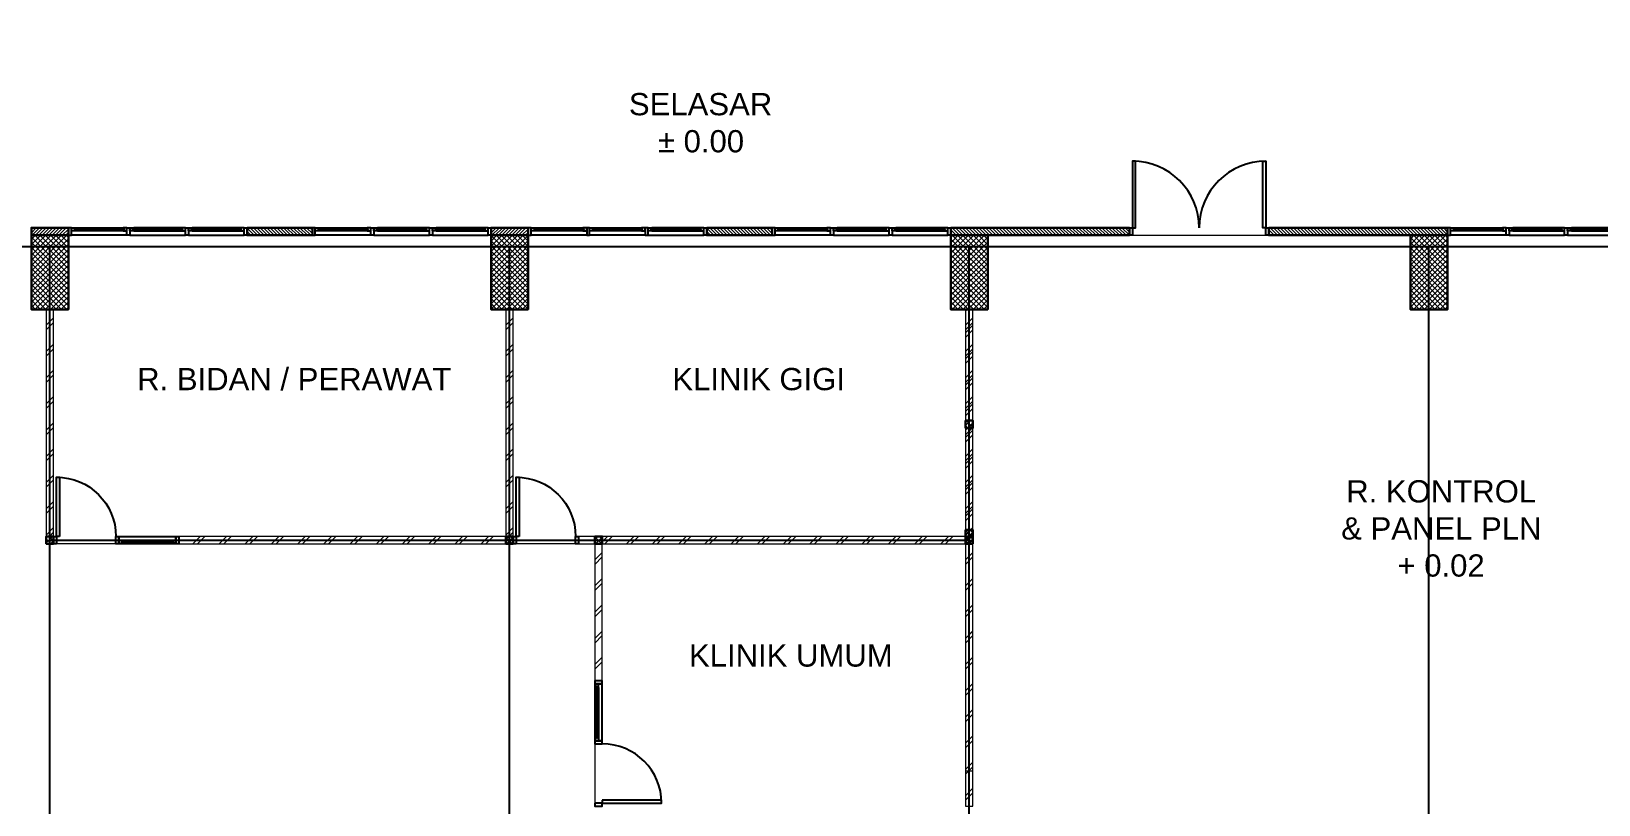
# Model space of a CAD drawing. Header units: inches. Extents: x 0 to 558, y -1 to 295.
# Drawn here: x 305.14 to 326.28, y 139.24 to 149.67 of the extents above; entities that cross this region are included whole.
import ezdxf

# ---------------------------------------------------------------- set-up
doc = ezdxf.new("R2010")
doc.units = ezdxf.units.IN
doc.header["$MEASUREMENT"] = 0
for name, color, linetype, lineweight in [('ars', 11, 'Continuous', 0), ('ARSIR', 31, 'Continuous', 5), ('ARSIR BETON', 8, 'Continuous', 5), ('KOL', 1, 'Continuous', 30), ('KOLOM', 4, 'Continuous', 9), ('lan', 7, 'Continuous', 15), ('NOT', 7, 'Continuous', 20), ('RUMPUT', 93, 'Continuous', 0), ('tem', 5, 'Continuous', 20)]:
    doc.layers.add(name, color=color, linetype=linetype, lineweight=lineweight)
doc.layers.add('as', color=1, linetype='Continuous', plot=False)
doc.layers.add('Kusen', color=30, linetype='Continuous')
doc.styles.get("Standard").update_dxf_attribs({"font": 'arial.ttf'})
pattern_1 = [(86.66969, (37.0798, 226.14725), (-0.5066041, 0.569206), [0.142875, -0.934755]), (41.66969, (37.0798, 226.14725), (-0.5066045, 0.5692064), [0.142875, -0.619125]), (131.66969, (37.0798, 226.14725), (-0.5692064, -0.5066045), [0.142875, -0.619125])]

# ---------------------------------------------------------------- blocks, each defined once
blk = doc.blocks.new('K 10.10')
at = {"layer": 'ars'}
h = blk.add_hatch(dxfattribs=at)
h.set_pattern_fill('_USER', color=256, scale=0.05, angle=45, double=1, pattern_type=0)
h.set_pattern_definition([(45, (0, 0), (-0.035355339, 0.035355339), []), (135, (0, 0), (-0.035355339, -0.035355339), [])])
h.paths.add_polyline_path([(1560.538, 1380.407), (1560.638, 1380.407), (1560.638, 1380.507), (1560.538, 1380.507)])
at = {"layer": 'KOL'}
blk.add_lwpolyline([(1560.538, 1380.407), (1560.638, 1380.407), (1560.638, 1380.507), (1560.538, 1380.507)], close=True, dxfattribs=at)
blk = doc.blocks.new('k2')
at = {"layer": 'ars'}
h = blk.add_hatch(dxfattribs=at)
h.set_pattern_fill('_USER', color=256, scale=0.05, angle=45, double=1, pattern_type=0)
h.set_pattern_definition([(45, (0, -5), (-0.03535534, 0.03535534), []), (135, (0, -5), (-0.03535534, -0.03535534), [])])
h.paths.add_polyline_path([(-0.25, -0.5), (0.25, -0.5), (0.25, 0.5), (-0.25, 0.5)])
at = {"layer": 'KOL'}
blk.add_lwpolyline([(-0.25, -0.5), (0.25, -0.5), (0.25, 0.5), (-0.25, 0.5)], close=True, dxfattribs=at)
blk = doc.blocks.new('BV 241')
at = {"layer": 'Kusen'}
for p, q in [((-0.415, 0), (-1.165, 0)), ((-1.115, 0.1), (-0.465, 0.1)), ((-0.465, 0.06), (-1.115, 0.06)), ((-0.375, 0), (0.375, 0)), ((0.325, 0.1), (-0.325, 0.1)), ((-0.325, 0.06), (0.325, 0.06)), ((1.115, 0.1), (0.465, 0.1)), ((0.465, 0.06), (1.115, 0.06)), ((0.415, 0), (1.165, 0))]:
    blk.add_line(p, q, dxfattribs=at)
for points in [[(-1.205, 0), (-1.165, 0), (-1.165, 0.1), (-1.205, 0.1)], [(-0.375, 0), (-0.415, 0), (-0.415, 0.1), (-0.375, 0.1)], [(0.415, 0), (0.375, 0), (0.375, 0.1), (0.415, 0.1)], [(1.205, 0), (1.165, 0), (1.165, 0.1), (1.205, 0.1)]]:
    blk.add_lwpolyline(points, close=True, dxfattribs=at)
for points in [[(-1.115, 0.0775), (-1.115, 0.06), (-1.165, 0.06), (-1.165, 0.1), (-1.115, 0.1), (-1.115, 0.0825), (-1.125, 0.0825), (-1.125, 0.0775), (-1.115, 0.0775)], [(-0.465, 0.0775), (-0.465, 0.06), (-0.415, 0.06), (-0.415, 0.1), (-0.465, 0.1), (-0.465, 0.0825), (-0.455, 0.0825), (-0.455, 0.0775), (-0.465, 0.0775)], [(-0.325, 0.0775), (-0.325, 0.06), (-0.375, 0.06), (-0.375, 0.1), (-0.325, 0.1), (-0.325, 0.0825), (-0.335, 0.0825), (-0.335, 0.0775), (-0.325, 0.0775)], [(0.325, 0.0775), (0.325, 0.06), (0.375, 0.06), (0.375, 0.1), (0.325, 0.1), (0.325, 0.0825), (0.335, 0.0825), (0.335, 0.0775), (0.325, 0.0775)], [(0.465, 0.0775), (0.465, 0.06), (0.415, 0.06), (0.415, 0.1), (0.465, 0.1), (0.465, 0.0825), (0.455, 0.0825), (0.455, 0.0775), (0.465, 0.0775)], [(1.115, 0.0775), (1.115, 0.06), (1.165, 0.06), (1.165, 0.1), (1.115, 0.1), (1.115, 0.0825), (1.125, 0.0825), (1.125, 0.0775), (1.115, 0.0775)]]:
    blk.add_lwpolyline(points, dxfattribs=at)
at = {"layer": 'Kusen', "color": 141}
for points in [[(-1.125, 0.0775), (-0.455, 0.0775), (-0.455, 0.0825), (-1.125, 0.0825)], [(0.335, 0.0775), (-0.335, 0.0775), (-0.335, 0.0825), (0.335, 0.0825)], [(1.125, 0.0775), (0.455, 0.0775), (0.455, 0.0825), (1.125, 0.0825)]]:
    blk.add_lwpolyline(points, close=True, dxfattribs=at)
blk = doc.blocks.new('P.80')
at = {"layer": 'Kusen'}
for points in [[(-69.809, -74.837), (-69.769, -74.837), (-69.769, -74.037), (-69.809, -74.037)], [(-70.609, -74.937), (-70.569, -74.937), (-70.569, -74.837), (-70.609, -74.837)], [(-69.769, -74.937), (-69.729, -74.937), (-69.729, -74.837), (-69.769, -74.837)]]:
    blk.add_lwpolyline(points, close=True, dxfattribs=at)
blk.add_arc((-69.769, -74.837), 0.8, 90, 180, dxfattribs=at)
blk = doc.blocks.new('DEN-1 BLOK 2')
at = {"layer": 'ars'}
h = blk.add_hatch(dxfattribs=at)
h.set_pattern_fill('ANSI31', color=256, scale=0.01, style=0)
h.set_pattern_definition([(45, (-2.77, 12.905), (-0.02245064, 0.02245064), [])])
h.paths.add_polyline_path([(12.15, 12.905), (12.65, 12.905), (12.65, 13.005), (12.15, 13.005)])
h = blk.add_hatch(dxfattribs=at)
h.set_pattern_fill('ANSI31', color=256, scale=0.01, style=0)
h.set_pattern_definition([(315, (0.14, 13.005), (-0.02245064, -0.02245064), [])])
h.paths.add_polyline_path([(15.06, 13.005), (15.94, 13.005), (15.94, 12.905), (15.06, 12.905)])
h = blk.add_hatch(dxfattribs=at)
h.set_pattern_fill('ANSI31', color=256, scale=0.01, style=0)
h.set_pattern_definition([(45, (3.43, 12.905), (-0.02245064, 0.02245064), [])])
h.paths.add_polyline_path([(18.35, 12.905), (18.85, 12.905), (18.85, 13.005), (18.35, 13.005)])
h = blk.add_hatch(dxfattribs=at)
h.set_pattern_fill('ANSI31', color=256, scale=0.01, style=0)
h.set_pattern_definition([(315, (6.34, 13.005), (-0.02245064, -0.02245064), [])])
h.paths.add_polyline_path([(21.26, 13.005), (22.14, 13.005), (22.14, 12.905), (21.26, 12.905)])
h = blk.add_hatch(dxfattribs=at)
h.set_pattern_fill('ANSI31', color=256, scale=0.01, style=0)
h.set_pattern_definition([(315, (9.25, 13.005), (-0.02245064, -0.02245064), [])])
h.paths.add_polyline_path([(24.55, 13.005), (26.96, 13.005), (26.96, 12.905), (24.55, 12.905)])
h = blk.add_hatch(dxfattribs=at)
h.set_pattern_fill('ANSI31', color=256, scale=0.01, style=0)
h.set_pattern_definition([(315, (13.54, 13.005), (-0.02245064, -0.02245064), [])])
h.paths.add_polyline_path([(28.84, 13.005), (31.25, 13.005), (31.25, 12.905), (28.84, 12.905)])
h = blk.add_hatch(dxfattribs=at)
h.set_pattern_fill('TEMBOK', color=256, scale=0.25)
h.set_pattern_definition([(45, (12.4, 3.03), (-0.176777, 0.176777), []), (45, (12.4625, 3.03), (-0.176777, 0.176777), [])])
h.paths.add_polyline_path([(12.45, 11.905), (12.35, 11.905), (12.35, 8.842), (12.45, 8.842)])
h = blk.add_hatch(dxfattribs=at)
h.set_pattern_fill('TEMBOK', color=256, scale=0.25)
h.set_pattern_definition([(45, (18.6, 3.03), (-0.176777, 0.176777), []), (45, (18.6625, 3.03), (-0.176777, 0.176777), [])])
h.paths.add_polyline_path([(18.65, 11.905), (18.55, 11.905), (18.55, 8.842), (18.65, 8.842)])
h = blk.add_hatch(dxfattribs=at)
h.set_pattern_fill('TEMBOK', color=256, scale=0.25)
h.set_pattern_definition([(45, (24.8, 2.93), (-0.176777, 0.176777), []), (45, (24.8625, 2.93), (-0.176777, 0.176777), [])])
h.paths.add_polyline_path([(24.85, 11.905), (24.75, 11.905), (24.75, 8.742), (24.85, 8.742)])
h = blk.add_hatch(dxfattribs=at)
h.set_pattern_fill('TEMBOK', color=256, scale=0.25)
h.set_pattern_definition([(45, (24.8, 3.03), (-0.176777, 0.176777), []), (45, (24.8625, 3.03), (-0.176777, 0.176777), [])])
h.paths.add_polyline_path([(24.85, 11.905), (24.75, 11.905), (24.75, 8.842), (24.85, 8.842)])
h = blk.add_hatch(dxfattribs=at)
h.set_pattern_fill('TEMBOK', color=256, scale=0.25)
h.set_pattern_definition([(45, (7.69, 3.2925), (-0.1767767, 0.1767767), []), (45, (7.7525, 3.2925), (-0.1767767, 0.1767767), [])])
h.paths.add_polyline_path([(14.14, 8.842), (18.55, 8.842), (18.55, 8.742), (14.14, 8.742)])
h = blk.add_hatch(dxfattribs=at)
h.set_pattern_fill('TEMBOK', color=256, scale=0.25)
h.set_pattern_definition([(45, (19.8, -0.1325), (-0.176777, 0.176777), []), (45, (19.8625, -0.1325), (-0.176777, 0.176777), [])])
h.paths.add_polyline_path([(19.85, 8.742), (19.75, 8.742), (19.75, 6.895), (19.85, 6.895)])
h = blk.add_hatch(dxfattribs=at)
h.set_pattern_fill('TEMBOK', color=256, scale=0.25)
h.set_pattern_definition([(45, (13.89, 3.2925), (-0.1767767, 0.1767767), []), (45, (13.9525, 3.2925), (-0.1767767, 0.1767767), [])])
h.paths.add_polyline_path([(19.85, 8.842), (24.75, 8.842), (24.75, 8.742), (19.85, 8.742)])
h = blk.add_hatch(dxfattribs=at)
h.set_pattern_fill('TEMBOK', color=256, scale=0.25)
h.set_pattern_definition([(45, (24.8, 4.8175), (-0.176777, 0.176777), []), (45, (24.8625, 4.8175), (-0.176777, 0.176777), [])])
h.paths.add_polyline_path([(24.85, 8.83), (24.75, 8.83), (24.75, 5.205), (24.85, 5.205)])
h = blk.add_hatch(dxfattribs=at)
h.set_pattern_fill('TEMBOK', color=256, scale=0.25)
h.set_pattern_definition([(45, (24.8, -0.1325), (-0.176777, 0.176777), []), (45, (24.8625, -0.1325), (-0.176777, 0.176777), [])])
h.paths.add_polyline_path([(24.85, 8.742), (24.75, 8.742), (24.75, 5.68), (24.85, 5.68)])
at = {"layer": 'as'}
for p, q in [((0, 12.755), (86.8, 12.755)), ((12.4, -1.745), (12.4, 12.755)), ((18.6, -1.745), (18.6, 12.755)), ((24.8, -0.345), (24.8, 12.755)), ((31, -0.345), (31, 12.755)), ((12.4, 8.793), (24.8, 8.793))]:
    blk.add_line(p, q, dxfattribs=at)
at = {"layer": 'KOL'}
for points in [[(12.15, 12.905), (12.65, 12.905), (12.65, 13.005), (12.15, 13.005)], [(15.06, 13.005), (15.94, 13.005), (15.94, 12.905), (15.06, 12.905)], [(18.35, 12.905), (18.85, 12.905), (18.85, 13.005), (18.35, 13.005)], [(21.26, 13.005), (22.14, 13.005), (22.14, 12.905), (21.26, 12.905)], [(24.55, 13.005), (26.96, 13.005), (26.96, 12.905), (24.55, 12.905)], [(28.84, 13.005), (31.25, 13.005), (31.25, 12.905), (28.84, 12.905)]]:
    blk.add_lwpolyline(points, close=True, dxfattribs=at)
at = {"layer": 'Kusen'}
for p, q in [((14.05, 8.79), (13.38, 8.79)), ((13.38, 8.75), (14.05, 8.75)), ((19.758, 6.135), (19.758, 6.805)), ((19.798, 6.805), (19.798, 6.135))]:
    blk.add_line(p, q, dxfattribs=at)
for points in [[(27, 13.005), (27.04, 13.005), (27.04, 13.905), (27, 13.905)], [(28.8, 13.005), (28.76, 13.005), (28.76, 13.905), (28.8, 13.905)], [(27, 12.905), (26.96, 12.905), (26.96, 13.005), (27, 13.005)], [(28.84, 12.905), (28.8, 12.905), (28.8, 13.005), (28.84, 13.005)], [(13.33, 8.842), (14.1, 8.842), (14.1, 8.742), (13.33, 8.742)], [(14.1, 8.842), (14.14, 8.842), (14.14, 8.742), (14.1, 8.742)], [(14.1, 8.842), (14.14, 8.842), (14.14, 8.742), (14.1, 8.742)], [(19.85, 6.855), (19.85, 6.895), (19.75, 6.895), (19.75, 6.855)], [(19.85, 6.855), (19.85, 6.895), (19.75, 6.895), (19.75, 6.855)], [(19.85, 6.085), (19.85, 6.855), (19.75, 6.855), (19.75, 6.085)]]:
    blk.add_lwpolyline(points, close=True, dxfattribs=at)
for points in [[(13.38, 8.773), (13.38, 8.79), (13.33, 8.79), (13.33, 8.75), (13.38, 8.75), (13.38, 8.768), (13.37, 8.768), (13.37, 8.773), (13.38, 8.773)], [(14.05, 8.773), (14.05, 8.79), (14.1, 8.79), (14.1, 8.75), (14.05, 8.75), (14.05, 8.768), (14.06, 8.768), (14.06, 8.773), (14.05, 8.773)], [(19.78, 6.805), (19.798, 6.805), (19.798, 6.855), (19.758, 6.855), (19.758, 6.805), (19.775, 6.805), (19.775, 6.815), (19.78, 6.815), (19.78, 6.805)], [(19.78, 6.135), (19.798, 6.135), (19.798, 6.085), (19.758, 6.085), (19.758, 6.135), (19.775, 6.135), (19.775, 6.125), (19.78, 6.125), (19.78, 6.135)]]:
    blk.add_lwpolyline(points, dxfattribs=at)
at = {"layer": 'Kusen', "color": 141}
for points in [[(13.37, 8.773), (14.06, 8.773), (14.06, 8.768), (13.37, 8.768)], [(19.78, 6.125), (19.78, 6.815), (19.775, 6.815), (19.775, 6.125)]]:
    blk.add_lwpolyline(points, close=True, dxfattribs=at)
at = {"layer": 'Kusen'}
for centre, start, end in [((27, 13.005), 0, 90), ((28.8, 13.005), 90, 180)]:
    blk.add_arc(centre, 0.9, start, end, dxfattribs=at)
at = {"layer": 'lan'}
for p, q in [((27, 12.905), (28.8, 12.905)), ((13.29, 8.742), (12.49, 8.742)), ((19.49, 8.742), (18.69, 8.742)), ((19.75, 6.045), (19.75, 5.245))]:
    blk.add_line(p, q, dxfattribs=at)
at = {"layer": 'tem', "ltscale": 2}
for points in [[(12.45, 11.905), (12.35, 11.905), (12.35, 8.842), (12.45, 8.842)], [(18.65, 11.905), (18.55, 11.905), (18.55, 8.742), (18.65, 8.742)], [(24.85, 11.905), (24.75, 11.905), (24.75, 8.742), (24.85, 8.742)], [(24.85, 11.905), (24.75, 11.905), (24.75, 8.842), (24.85, 8.842)], [(19.85, 8.742), (19.75, 8.742), (19.75, 6.895), (19.85, 6.895)], [(24.85, 8.83), (24.75, 8.83), (24.75, 5.205), (24.85, 5.205)], [(24.85, 8.742), (24.75, 8.742), (24.75, 5.68), (24.85, 5.68)]]:
    blk.add_lwpolyline(points, close=True, dxfattribs=at)
at = {"layer": 'tem'}
for points in [[(14.14, 8.842), (14.14, 8.742), (18.55, 8.742), (18.55, 8.842)], [(19.53, 8.742), (19.75, 8.742), (19.75, 8.842), (19.53, 8.842)], [(19.85, 8.842), (19.85, 8.742), (24.75, 8.742), (24.75, 8.842)]]:
    blk.add_lwpolyline(points, close=True, dxfattribs=at)
at = {"layer": 'KOL', "rotation": 180}
for p in [(12.4, 12.405), (18.6, 12.405), (24.8, 12.405), (31, 12.405)]:
    blk.add_blockref('k2', p, dxfattribs=at)
at = {"layer": 'KOLOM', "extrusion": (0, 0, -1), "zscale": -1, "rotation": 180}
blk.add_blockref('K 10.10', (1535.788, 1390.812), dxfattribs=at)
at = {"layer": 'KOLOM', "extrusion": (0, 0, -1), "zscale": -1}
for p in [(-1585.388, -1371.577), (-1572.988, -1371.664), (-1579.188, -1371.664), (-1580.388, -1371.664), (-1585.388, -1371.664)]:
    blk.add_blockref('K 10.10', p, dxfattribs=at)
at = {"layer": 'Kusen'}
for p in [(13.855, 12.904), (17.145, 12.904), (23.345, 12.904), (32.455, 12.905)]:
    blk.add_blockref('BV 241', p, dxfattribs=at)
at = {"layer": 'Kusen', "xscale": -1}
blk.add_blockref('BV 241', (20.055, 12.905), dxfattribs=at)
at = {"layer": 'Kusen', "xscale": -1, "rotation": 5.874285058382612e-08}
for p in [(-57.279, 83.679), (-51.079, 83.679)]:
    blk.add_blockref('P.80', p, dxfattribs=at)
at = {"layer": 'Kusen', "rotation": 269.9999999764635}
blk.add_blockref('P.80', (94.687, -64.524), dxfattribs=at)
at = {"layer": 'NOT', "char_height": 0.3, "attachment_point": 1}
for s, width, insert in [('\\pi0.37622;SELASAR\\P\\pi0.7678;± 0.00', 2.66173, (19.833, 14.823)), ('\\pi0.085918;R. BIDAN / PERAWAT', 4.36856, (13.491, 11.115)), ('\\pi1.054;KLINIK GIGI', 4.36856, (19.741, 11.115)), ('\\pi0.074076;R. KONTROL\\P\\pi0.0060337;& PANEL PLN\\P\\pi0.76514;+ 0.02', 2.66173, (29.81, 9.601)), ('\\pi0.84165;KLINIK UMUM', 4.36856, (20.178, 7.387))]:
    blk.add_mtext_dynamic_manual_height_columns(s, width=width, gutter_width=1, heights=[0], dxfattribs=dict(at, insert=insert))

msp = doc.modelspace()

# ---------------------------------------------------------------- hatches: boundary and pattern name
at = {"layer": 'ARSIR'}
h = msp.add_hatch(dxfattribs=at)
h.set_pattern_fill('AR-HBONE', color=256, scale=0.1, style=0)
h.set_pattern_definition([(48.3303, (269.9467, 118.0756), (-0.0328619, 0.5647301), [1.2, -0.4]), (138.3303, (270.2126, 118.37438), (-0.0328619, 0.5647301), [1.2, -0.4])])
edge = h.paths.add_edge_path()
edge.add_line((395.42, 171.6524), (394.22, 171.6524))
edge.add_line((394.22, 171.6524), (394.22, 133.2715))
edge.add_arc((380.22, 133.2715), 14, 270, 360, ccw=False)
edge.add_line((380.22, 119.2715), (283.2125, 119.2715))
edge.add_line((283.2125, 119.2715), (283.2125, 118.0715))
edge.add_line((283.2125, 118.0715), (380.22, 118.0715))
edge.add_arc((380.22, 133.2715), 15.2, 270, 360)
edge.add_line((395.42, 133.2715), (395.42, 171.6524))
at = {"layer": 'ARSIR BETON'}
h = msp.add_hatch(dxfattribs=at)
h.set_pattern_fill('AR-HBONE', color=256, scale=0.004, style=0)
h.set_pattern_definition([(45, (37.0798, 226.14725), (6e-17, 0.5747364), [1.2192, -0.4064]), (135, (37.36716, 226.4346), (6e-17, 0.5747364), [1.2192, -0.4064])])
edge = h.paths.add_edge_path()
edge.add_arc((191.2828, 190.0679), 14, 90, 180)
edge.add_line((177.2828, 190.0679), (177.2828, 133.2715))
edge.add_arc((191.2827, 133.2715), 14, 179.99992, 263.11919)
edge.add_line((189.6055, 119.3724), (189.6055, 112.3227))
edge.add_line((189.6055, 112.3227), (189.7055, 112.3227))
edge.add_line((189.7055, 112.3227), (189.7055, 112.2227))
edge.add_line((189.7055, 112.2227), (201.7055, 112.2227))
edge.add_line((201.7055, 112.2227), (201.7055, 119.2715))
edge.add_line((201.7055, 119.2715), (380.22, 119.2715))
edge.add_arc((380.22, 133.2715), 14, 270, 360)
edge.add_line((394.22, 133.2715), (394.22, 186.8365))
edge.add_arc((380.07, 186.8365), 14.15, 0.00002, 89.99998)
edge.add_line((380.07, 200.9865), (288.3873, 200.9865))
edge.add_arc((288.3873, 203.9865), 3, 180, 270, ccw=False)
edge.add_line((285.3873, 203.9865), (285.3986, 204.9823))
edge.add_line((285.3986, 204.9823), (271.3873, 205.1475))
edge.add_line((271.3873, 205.1475), (271.3873, 204.9086))
edge.add_arc((270.5466, 204.9086), 0.8408, 270, 359.99999, ccw=False)
edge.add_line((270.5466, 204.0679), (191.2828, 204.0679))
edge = h.paths.add_edge_path()
edge.add_line((191.2672, 197.9562), (265.7566, 197.9585))
edge.add_arc((265.7568, 189.203), 8.7555, 41.343, 90.00169, ccw=False)
edge.add_line((272.3302, 194.9865), (332.5823, 194.9865))
edge.add_line((332.5823, 194.9865), (332.5823, 191.8715))
edge.add_line((332.5823, 191.8715), (340.1822, 191.8715))
edge.add_line((340.1822, 191.8715), (340.1822, 194.9865))
edge.add_line((340.1822, 194.9865), (380.07, 194.9865))
edge.add_arc((380.07, 186.8365), 8.15, 0, 90, ccw=False)
edge.add_line((388.22, 186.8365), (388.22, 163.1715))
edge.add_line((388.22, 163.1715), (388.22, 157.7117))
edge.add_line((388.22, 157.7117), (388.22, 133.2715))
edge.add_arc((380.22, 133.2715), 8, -90, 0, ccw=False)
edge.add_line((380.22, 125.2715), (191.2828, 125.2715))
edge.add_arc((191.185, 133.1732), 7.9023, 180.12317, 270.70845, ccw=False)
edge.add_line((183.2828, 133.1562), (183.2675, 189.9541))
edge.add_arc((191.2675, 189.9563), 8, 90.00169, 180.01541, ccw=False)
at = {"layer": 'RUMPUT'}
h = msp.add_hatch(dxfattribs=at)
h.set_pattern_fill('GRASS', color=256, scale=0.03, angle=356.66969, style=0)
h.set_pattern_definition(pattern_1)
edge = h.paths.add_edge_path()
edge.add_line((394.22, 171.6524), (402.698, 171.6524))
edge.add_line((402.698, 171.6524), (406.8633, 171.9326))
edge.add_line((406.8633, 171.9326), (407.1349, 173.6574))
edge.add_line((407.1349, 173.6574), (416.4205, 172.1948))
edge.add_line((416.4205, 172.1948), (417.0895, 176.4425))
edge.add_line((417.0895, 176.4425), (434.0908, 173.7645))
edge.add_line((434.0908, 173.7645), (442.2259, 174.3118))
edge.add_line((442.2259, 174.3118), (445.141, 192.7643))
edge.add_line((445.141, 192.7643), (418.5729, 196.9616))
edge.add_line((418.5729, 196.9616), (402.3997, 199.5091))
edge.add_line((402.3997, 199.5091), (401.9329, 196.5456))
edge.add_line((401.9329, 196.5456), (390.18, 198.3869))
edge.add_arc((380.07, 186.8365), 15.35, 48.80437, 90)
edge.add_line((380.07, 202.1865), (288.3873, 202.1865))
edge.add_arc((288.3873, 203.9865), 1.8, 180, 270, ccw=False)
edge.add_line((286.5873, 203.9865), (286.5873, 204.7646))
edge.add_line((286.5873, 204.7646), (489.7232, 202.4653))
edge.add_line((489.7232, 202.4653), (489.009, 190.7748))
edge.add_line((489.009, 190.7748), (447.5074, 192.7549))
edge.add_line((447.5074, 192.7549), (448.3956, 174.0667))
edge.add_line((448.3956, 174.0667), (421.3302, 172.0652))
edge.add_line((421.3302, 172.0652), (401.0645, 170.836))
edge.add_line((401.0645, 170.836), (400.9341, 157.9843))
edge.add_line((400.9341, 157.9843), (400.8036, 145.1327))
edge.add_line((400.8036, 145.1327), (400.9017, 135.2859))
edge.add_line((400.9017, 135.2859), (401.5003, 132.6794))
edge.add_line((401.5003, 132.6794), (401.2595, 116.478))
edge.add_line((401.2595, 116.478), (378.6535, 115.7086))
edge.add_line((378.6535, 115.7086), (368.9216, 115.7377))
edge.add_line((368.9216, 115.7377), (346.0892, 112.9076))
edge.add_line((346.0892, 112.9076), (341.1309, 112.1001))
edge.add_line((341.1309, 112.1001), (333.7244, 111.8362))
edge.add_line((333.7244, 111.8362), (331.0738, 112.2718))
edge.add_line((331.0738, 112.2718), (324.3803, 115.2754))
edge.add_line((324.3803, 115.2754), (321.6092, 115.9684))
edge.add_line((321.6092, 115.9684), (289.1333, 113.6571))
edge.add_line((289.1333, 113.6571), (289.1333, 118.0715))
edge.add_line((289.1333, 118.0715), (380.22, 118.0715))
edge.add_arc((380.22, 133.2715), 15.2, 270, 360)
edge.add_line((395.42, 133.2715), (395.42, 171.6524))
h = msp.add_hatch(dxfattribs=at)
h.set_pattern_fill('GRASS', color=256, scale=0.03, angle=356.66969, style=0)
h.set_pattern_definition(pattern_1)
edge = h.paths.add_edge_path()
edge.add_line((296.4823, 126.5716), (296.4823, 130.3681))
edge.add_line((296.4823, 130.3681), (332.4823, 130.3681))
edge.add_line((332.4823, 130.3681), (332.4823, 131.4715))
edge.add_line((332.4823, 131.4715), (293.4373, 131.4715))
edge.add_arc((293.4373, 134.2215), 2.75, 180, 270, ccw=False)
edge.add_line((290.6873, 134.2215), (290.6873, 146.8315))
edge.add_line((290.6873, 146.8315), (266.1873, 146.8315))
edge.add_line((266.1873, 146.8315), (266.1873, 134.2215))
edge.add_arc((263.4373, 134.2215), 2.75, 270, 360, ccw=False)
edge.add_line((263.4373, 131.4715), (230.5822, 131.4715))
edge.add_line((230.5822, 131.4715), (230.5822, 125.7715))
edge.add_arc((230.9822, 125.7715), 0.4, 180, 270)
edge.add_line((230.9822, 125.3715), (231.9822, 125.3715))
edge.add_arc((231.9822, 125.7715), 0.4, 270, 360)
edge.add_line((232.3822, 125.7715), (232.3822, 130.3715))
edge.add_line((232.3822, 130.3715), (262.5822, 130.3715))
edge.add_line((262.5822, 130.3715), (262.5822, 126.5716))
edge.add_line((262.5822, 126.5716), (296.4823, 126.5716))
h.paths.add_polyline_path([(284.185, 144.4992), (284.1822, 144.4607), (288.6128, 144.1071), (288.6032, 144.0035), (288.5816, 143.7583), (288.5544, 143.513), (288.5161, 143.2733), (288.4781, 143.0337), (288.4345, 142.794), (288.3799, 142.5596), (288.3255, 142.3255), (288.1946, 141.8677), (288.1238, 141.6389), (288.0423, 141.4156), (287.9604, 141.1978), (287.8734, 140.9742), (287.7807, 140.7617), (287.6825, 140.5495), (287.579, 140.337), (287.4755, 140.1298), (287.3613, 139.9229), (287.2467, 139.7212), (287.1268, 139.5198), (287.0018, 139.3237), (286.8708, 139.1328), (286.7346, 138.9422), (286.5984, 138.7569), (286.4569, 138.5772), (286.3096, 138.3974), (286.1626, 138.2177), (286.0048, 138.0487), (285.8466, 137.8798), (285.6888, 137.7111), (285.5199, 137.553), (285.3509, 137.3952), (285.182, 137.2426), (285.0022, 137.09), (284.8225, 136.9483), (284.6427, 136.8068), (284.4574, 136.665), (284.2668, 136.5344), (284.076, 136.4034), (283.8798, 136.2783), (283.6785, 136.1585), (283.4768, 136.0439), (283.2754, 135.9349), (283.0682, 135.8262), (282.8557, 135.728), (282.6432, 135.6301), (282.431, 135.5374), (282.2129, 135.4503), (281.9949, 135.3685), (281.7716, 135.2922), (281.5483, 135.2159), (281.3194, 135.1504), (281.0905, 135.0905), (280.862, 135.0306), (280.6276, 134.9818), (280.3934, 134.9379), (280.159, 134.8944), (279.9194, 134.8619), (279.6797, 134.8292), (279.4344, 134.8073), (279.1948, 134.7909), (278.9495, 134.7801), (278.7046, 134.7745), (278.5792, 134.7745), (278.4483, 134.7745), (278.187, 134.7801), (277.9309, 134.7909), (277.6749, 134.8128), (277.4241, 134.84), (277.1736, 134.8672), (276.9231, 134.9055), (276.6723, 134.9543), (276.4271, 135.0034), (276.1822, 135.0581), (275.9425, 135.1232), (275.7025, 135.1887), (275.4684, 135.2594), (275.2343, 135.3413), (275.0054, 135.4284), (274.7766, 135.5155), (274.5477, 135.6137), (274.3244, 135.7116), (274.1064, 135.8206), (273.8886, 135.9296), (273.6761, 136.0439), (273.4636, 136.1638), (273.2567, 136.2947), (273.055, 136.4254), (272.8533, 136.5616), (272.6572, 136.6978), (272.4611, 136.8448), (272.2705, 136.9918), (272.0852, 137.1499), (271.9054, 137.3078), (271.7257, 137.4659), (271.5515, 137.6348), (271.377, 137.8038), (271.2136, 137.978), (271.0502, 138.1577), (270.8921, 138.3431), (270.7395, 138.5281), (270.5872, 138.7189), (270.4455, 138.9095), (270.3037, 139.1056), (270.1675, 139.3073), (270.0368, 139.5142), (269.9115, 139.7212), (269.6718, 140.1462), (269.5628, 140.3642), (269.454, 140.582), (269.3558, 140.8056), (269.2579, 141.0289), (269.1705, 141.2577), (269.0834, 141.4919), (269.0071, 141.7263), (268.9308, 141.9604), (268.8657, 142.2001), (268.8057, 142.4397), (268.7458, 142.685), (268.6967, 142.9302), (268.6532, 143.1751), (268.6149, 143.4259), (268.5821, 143.6764), (268.555, 143.9324), (268.5386, 144.1885), (268.5222, 144.4445), (268.517, 144.7061), (268.517, 144.8315), (284.1961, 144.8315), (284.1905, 144.7225)])

# ---------------------------------------------------------------- block references
at = {"layer": 'lan'}
msp.add_blockref('DEN-1 BLOK 2', (292.9873, 134.0165), dxfattribs=at)

doc.saveas('drawing.dxf')
